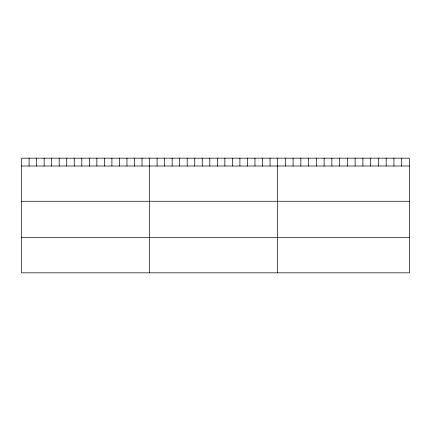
<?xml version="1.0" encoding="UTF-8"?>
<svg xmlns="http://www.w3.org/2000/svg" width="431" height="431" viewBox="0 0 431 431"><rect width="100%" height="100%" fill="white"/><g stroke="black" fill="none" stroke-linecap="round" stroke-linejoin="round"><path stroke-width="0.65" d="M409.45 166.016L409.45 272.834L21.55 272.834L21.55 158.166L409.45 158.166L409.45 166.016L21.55 166.016M21.55 201.266L409.45 201.266M21.55 237.583L409.45 237.583M401.692 158.166L401.692 166.016M393.934 158.166L393.934 166.016M386.176 158.166L386.176 166.016M378.418 158.166L378.418 166.016M370.66 158.166L370.66 166.016M362.902 158.166L362.902 166.016M355.144 158.166L355.144 166.016M347.386 158.166L347.386 166.016M339.628 158.166L339.628 166.016M331.87 158.166L331.87 166.016M324.112 158.166L324.112 166.016M316.354 158.166L316.354 166.016M308.596 158.166L308.596 166.016M300.838 158.166L300.838 166.016M293.08 158.166L293.08 166.016M285.322 158.166L285.322 166.016M277.564 158.166L277.564 272.834M270.032 158.166L270.032 166.016M262.506 158.166L262.506 166.016M254.974 158.166L254.974 166.016M247.442 158.166L247.442 166.016M239.916 158.166L239.916 166.016M232.384 158.166L232.384 166.016M224.853 158.166L224.853 166.016M217.326 158.166L217.326 166.016M209.795 158.166L209.795 166.016M202.268 158.166L202.268 166.016M194.737 158.166L194.737 166.016M187.205 158.166L187.205 166.016M179.679 158.166L179.679 166.016M172.147 158.166L172.147 166.016M164.615 158.166L164.615 166.016M157.089 158.166L157.089 166.016M149.557 158.166L149.557 272.834M142.025 158.166L142.025 166.016M134.499 158.166L134.499 166.016M126.967 158.166L126.967 166.016M119.435 158.166L119.435 166.016M111.909 158.166L111.909 166.016M104.377 158.166L104.377 166.016M96.846 158.166L96.846 166.016M89.319 158.166L89.319 166.016M81.788 158.166L81.788 166.016M74.261 158.166L74.261 166.016M66.73 158.166L66.73 166.016M59.198 158.166L59.198 166.016M51.672 158.166L51.672 166.016M44.14 158.166L44.14 166.016M36.608 158.166L36.608 166.016M29.082 158.166L29.082 166.016"/></g></svg>
